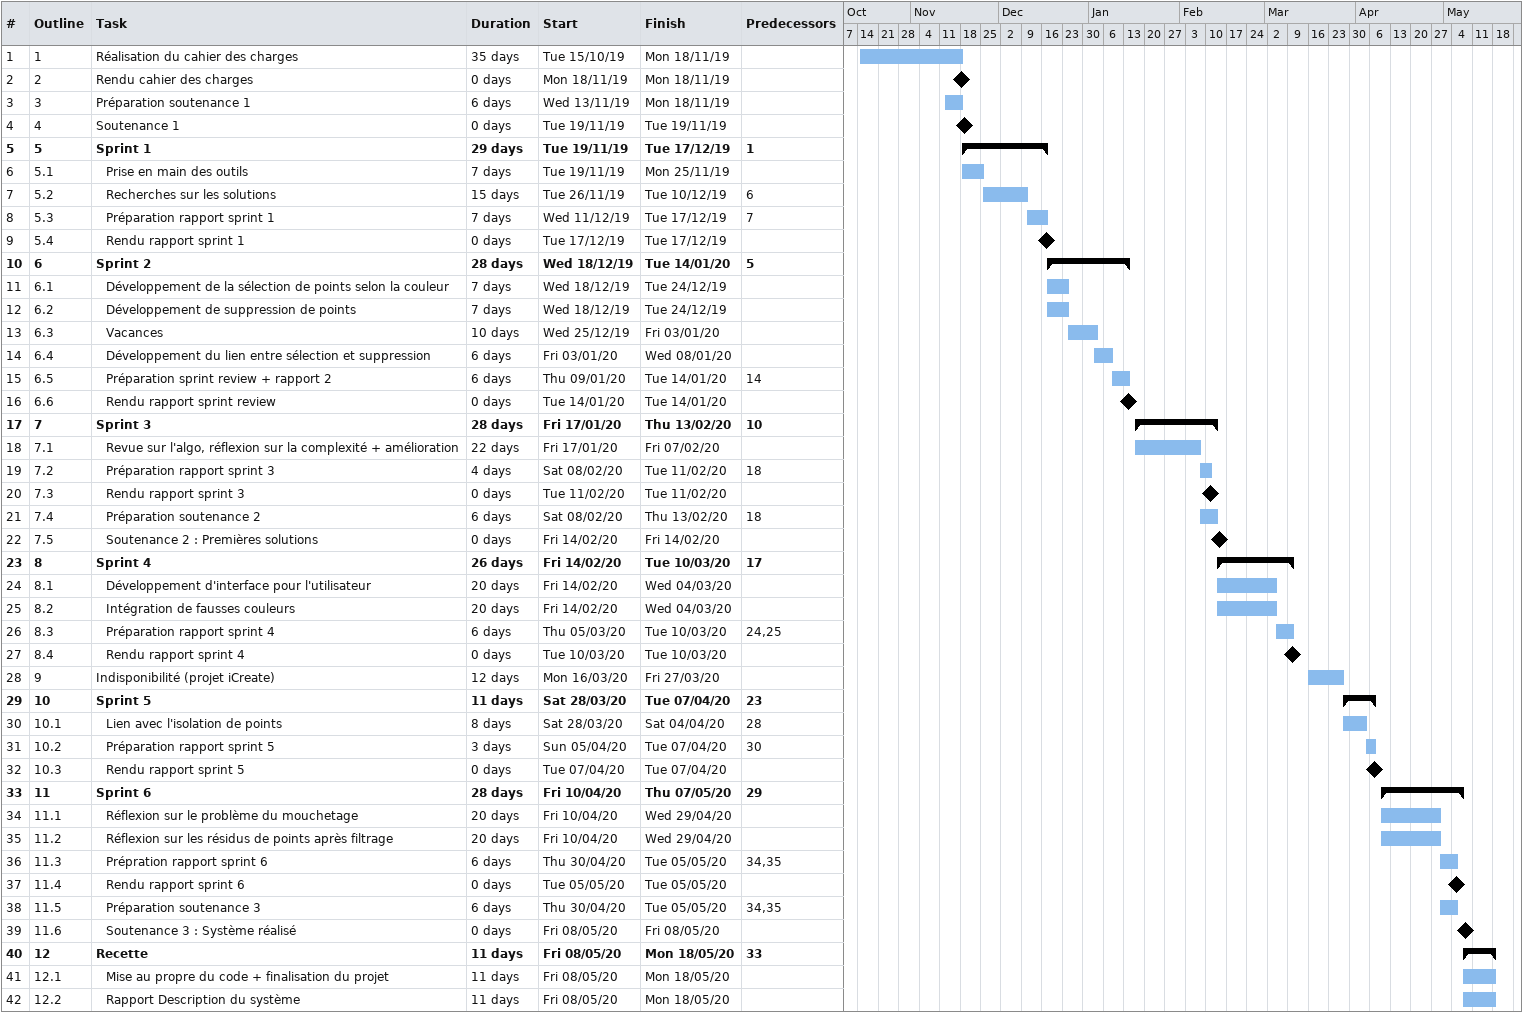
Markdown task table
| ID | WBS | Task | Duration | Start | Finish | Predecessors |
|---|---|---|---|---|---|---|
| 1 | 1 | Réalisation du cahier des charges | 35d | 2019-10-15 | 2019-11-18 |  |
| 2 | 2 | Rendu cahier des charges | 0d | 2019-11-18 | 2019-11-18 |  |
| 3 | 3 | Préparation soutenance 1 | 6d | 2019-11-13 | 2019-11-18 |  |
| 4 | 4 | Soutenance 1 | 0d | 2019-11-19 | 2019-11-19 |  |
| 5 | 5 | **Sprint 1** | 29d | 2019-11-19 | 2019-12-17 | 1 |
| 6 | 5.1 | Prise en main des outils | 7d | 2019-11-19 | 2019-11-25 |  |
| 7 | 5.2 | Recherches sur les solutions | 15d | 2019-11-26 | 2019-12-10 | 6 |
| 8 | 5.3 | Préparation rapport sprint 1 | 7d | 2019-12-11 | 2019-12-17 | 7 |
| 9 | 5.4 | Rendu rapport sprint 1 | 0d | 2019-12-17 | 2019-12-17 |  |
| 10 | 6 | **Sprint 2** | 28d | 2019-12-18 | 2020-01-14 | 5 |
| 11 | 6.1 | Développement de la sélection de points selon la couleur | 7d | 2019-12-18 | 2019-12-24 |  |
| 12 | 6.2 | Développement de suppression de points | 7d | 2019-12-18 | 2019-12-24 |  |
| 13 | 6.3 | Vacances | 10d | 2019-12-25 | 2020-01-03 |  |
| 14 | 6.4 | Développement du lien entre sélection et suppression | 6d | 2020-01-03 | 2020-01-08 |  |
| 15 | 6.5 | Préparation sprint review + rapport 2 | 6d | 2020-01-09 | 2020-01-14 | 14 |
| 16 | 6.6 | Rendu rapport sprint review | 0d | 2020-01-14 | 2020-01-14 |  |
| 17 | 7 | **Sprint 3** | 28d | 2020-01-17 | 2020-02-13 | 10 |
| 18 | 7.1 | Revue sur l'algo, réflexion sur la complexité + amélioration | 22d | 2020-01-17 | 2020-02-07 |  |
| 19 | 7.2 | Préparation rapport sprint 3 | 4d | 2020-02-08 | 2020-02-11 | 18 |
| 20 | 7.3 | Rendu rapport sprint 3 | 0d | 2020-02-11 | 2020-02-11 |  |
| 21 | 7.4 | Préparation soutenance 2 | 6d | 2020-02-08 | 2020-02-13 | 18 |
| 22 | 7.5 | Soutenance 2 : Premières solutions | 0d | 2020-02-14 | 2020-02-14 |  |
| 23 | 8 | **Sprint 4** | 26d | 2020-02-14 | 2020-03-10 | 17 |
| 24 | 8.1 | Développement d'interface pour l'utilisateur | 20d | 2020-02-14 | 2020-03-04 |  |
| 25 | 8.2 | Intégration de fausses couleurs | 20d | 2020-02-14 | 2020-03-04 |  |
| 26 | 8.3 | Préparation rapport sprint 4 | 6d | 2020-03-05 | 2020-03-10 | 24, 25 |
| 27 | 8.4 | Rendu rapport sprint 4 | 0d | 2020-03-10 | 2020-03-10 |  |
| 28 | 9 | Indisponibilité (projet iCreate) | 12d | 2020-03-16 | 2020-03-27 |  |
| 29 | 10 | **Sprint 5** | 11d | 2020-03-28 | 2020-04-07 | 23 |
| 30 | 10.1 | Lien avec l'isolation de points | 8d | 2020-03-28 | 2020-04-04 | 28 |
| 31 | 10.2 | Préparation rapport sprint 5 | 3d | 2020-04-05 | 2020-04-07 | 30 |
| 32 | 10.3 | Rendu rapport sprint 5 | 0d | 2020-04-07 | 2020-04-07 |  |
| 33 | 11 | **Sprint 6** | 28d | 2020-04-10 | 2020-05-07 | 29 |
| 34 | 11.1 | Réflexion sur le problème du mouchetage | 20d | 2020-04-10 | 2020-04-29 |  |
| 35 | 11.2 | Réflexion sur les résidus de points après filtrage | 20d | 2020-04-10 | 2020-04-29 |  |
| 36 | 11.3 | Prépration rapport sprint 6 | 6d | 2020-04-30 | 2020-05-05 | 34, 35 |
| 37 | 11.4 | Rendu rapport sprint 6 | 0d | 2020-05-05 | 2020-05-05 |  |
| 38 | 11.5 | Préparation soutenance 3 | 6d | 2020-04-30 | 2020-05-05 | 34, 35 |
| 39 | 11.6 | Soutenance 3 : Système réalisé | 0d | 2020-05-08 | 2020-05-08 |  |
| 40 | 12 | **Recette** | 11d | 2020-05-08 | 2020-05-18 | 33 |
| 41 | 12.1 | Mise au propre du code + finalisation du projet | 11d | 2020-05-08 | 2020-05-18 |  |
| 42 | 12.2 | Rapport Description du système | 11d | 2020-05-08 | 2020-05-18 |  |
